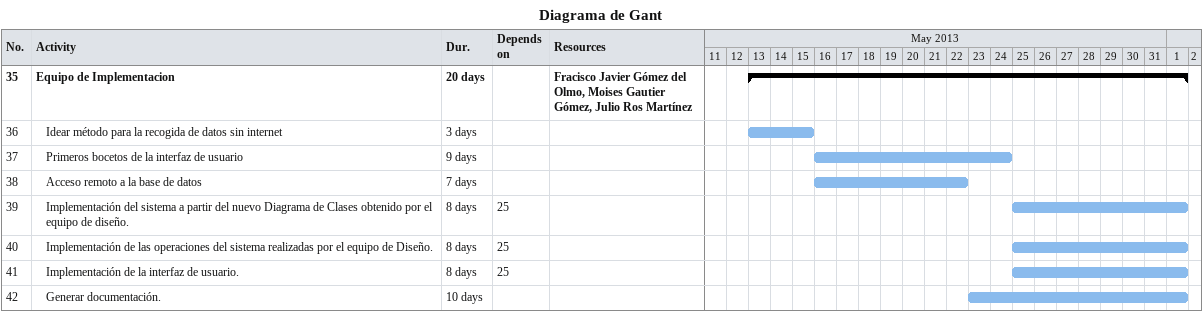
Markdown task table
Diagrama de Gant

| ID | Level | Task | Duration | Start | Finish | Predecessors | Resources |
|---|---|---|---|---|---|---|---|
| 35 | 1 | **Equipo de Implementacion** | 20d | 2013-05-13 | 2013-06-01 |  | Fracisco Javier Gómez del Olmo, Moises Gautier Gómez, Julio Ros Martínez |
| 36 | 2 | Idear método para la recogida de datos sin internet | 3d | 2013-05-13 | 2013-05-15 |  |  |
| 37 | 2 | Primeros bocetos de la interfaz de usuario | 9d | 2013-05-16 | 2013-05-24 |  |  |
| 38 | 2 | Acceso remoto a la base de datos | 7d | 2013-05-16 | 2013-05-22 |  |  |
| 39 | 2 | Implementación del sistema a partir del nuevo Diagrama de Clases obtenido por el equipo de diseño. | 8d | 2013-05-25 | 2013-06-01 | 25 |  |
| 40 | 2 | Implementación de las operaciones del sistema realizadas por el equipo de Diseño. | 8d | 2013-05-25 | 2013-06-01 | 25 |  |
| 41 | 2 | Implementación de la interfaz de usuario. | 8d | 2013-05-25 | 2013-06-01 | 25 |  |
| 42 | 2 | Generar documentación. | 10d | 2013-05-23 | 2013-06-01 |  |  |
